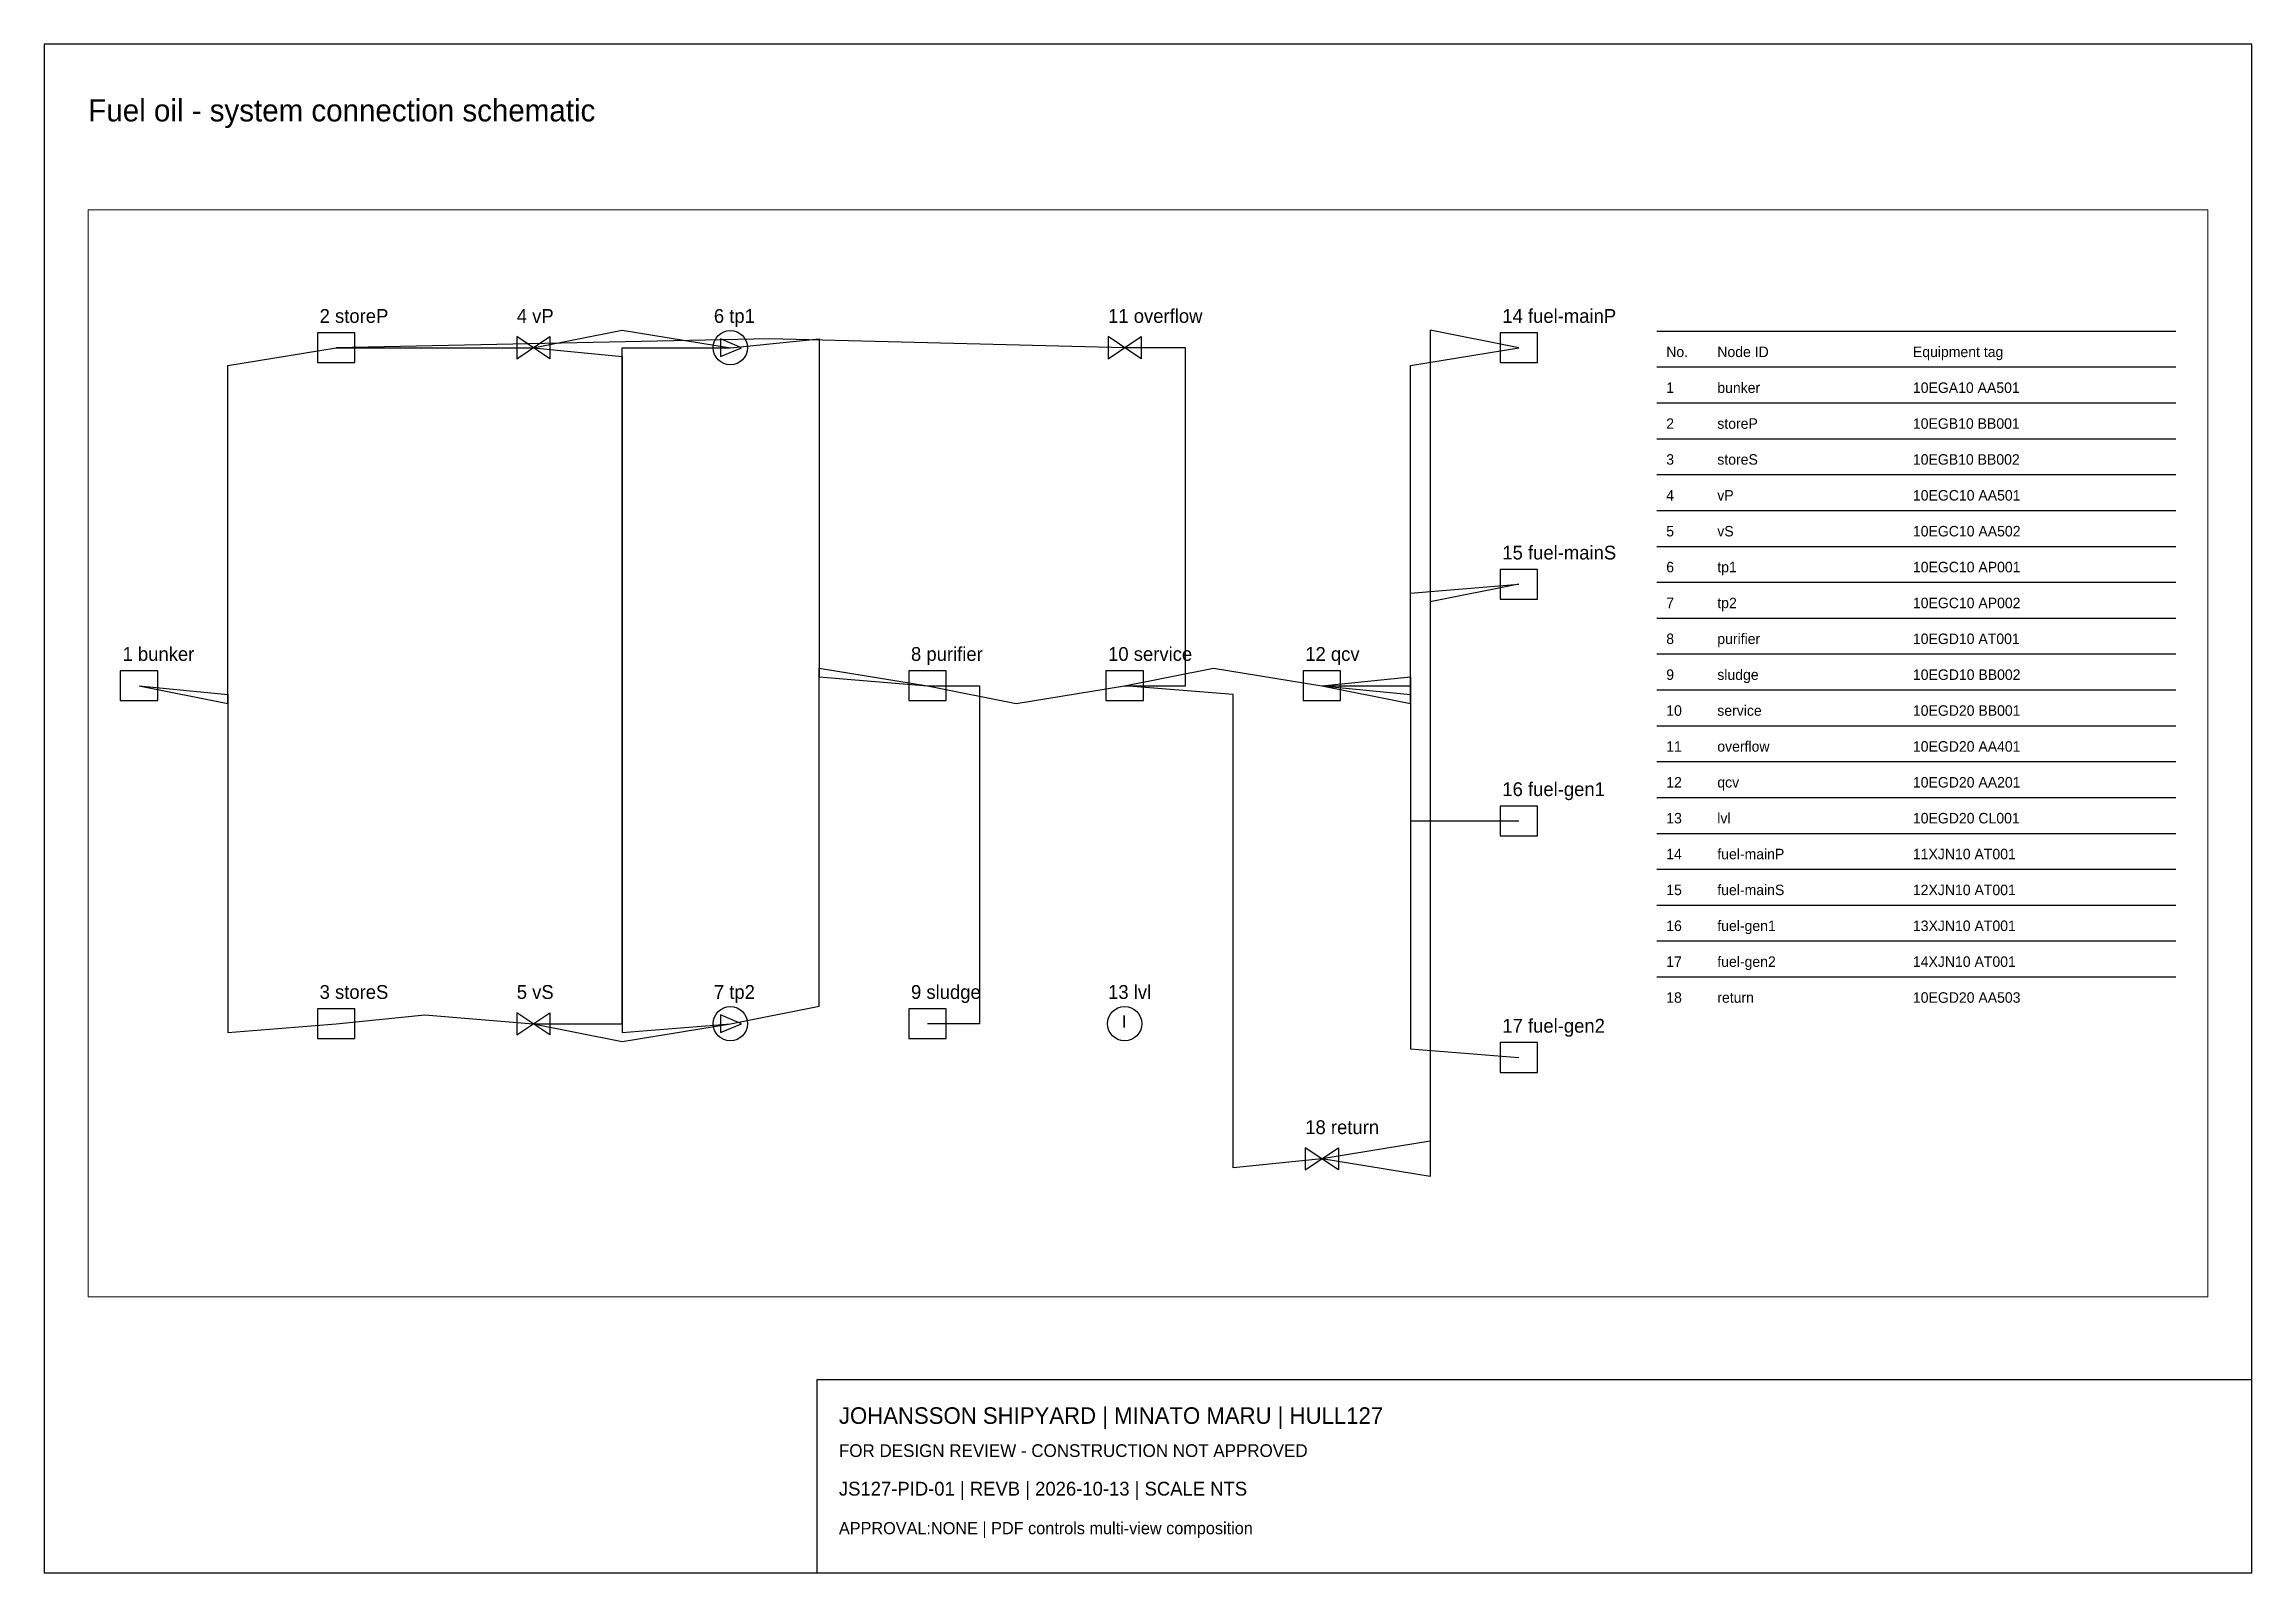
# Paper-space layout 'Layout1' of a CAD drawing. Header units: millimetres. Extents: x 10 to 410, y 10 to 287.
# The model-space entities are those that its viewports show. They can reach past a viewport. Long polylines and large blocks are cut down to what shows.
import ezdxf

# ---------------------------------------------------------------- set-up
doc = ezdxf.new("R2010")
doc.units = ezdxf.units.MM
for name, color, linetype in [('ANNOTATION', 7, 'Continuous'), ('EQUIPMENT', 3, 'Continuous'), ('GEOMETRY', 7, 'Continuous'), ('PIPING', 4, 'Continuous')]:
    doc.layers.add(name, color=color, linetype=linetype)

msp = doc.modelspace()

# ---------------------------------------------------------------- linework, layer by layer
at = {"layer": 'EQUIPMENT'}
for points in [[(66.31, 244.3), (73.11, 244.3), (73.11, 249.7), (66.31, 249.7)], [(102.43, 245), (108.43, 249), (108.43, 245), (102.43, 249)], [(139.34, 245.4), (143.14, 247), (139.34, 248.6)], [(209.57, 245), (215.57, 249), (215.57, 245), (209.57, 249)], [(280.6, 244.3), (287.4, 244.3), (287.4, 249.7), (280.6, 249.7)], [(280.6, 201.43), (287.4, 201.43), (287.4, 206.82), (280.6, 206.82)], [(30.6, 183.05), (37.4, 183.05), (37.4, 188.45), (30.6, 188.45)], [(173.46, 183.05), (180.26, 183.05), (180.26, 188.45), (173.46, 188.45)], [(209.17, 183.05), (215.97, 183.05), (215.97, 188.45), (209.17, 188.45)], [(244.89, 183.05), (251.69, 183.05), (251.69, 188.45), (244.89, 188.45)], [(280.6, 158.55), (287.4, 158.55), (287.4, 163.95), (280.6, 163.95)], [(66.31, 121.8), (73.11, 121.8), (73.11, 127.2), (66.31, 127.2)], [(102.43, 122.5), (108.43, 126.5), (108.43, 122.5), (102.43, 126.5)], [(139.34, 122.9), (143.14, 124.5), (139.34, 126.1)], [(173.46, 121.8), (180.26, 121.8), (180.26, 127.2), (173.46, 127.2)], [(280.6, 115.68), (287.4, 115.68), (287.4, 121.08), (280.6, 121.08)], [(245.29, 98), (251.29, 102), (251.29, 98), (245.29, 102)]]:
    msp.add_lwpolyline(points, close=True, dxfattribs=at)
for centre in [(141.14, 247), (141.14, 124.5), (212.57, 124.5)]:
    msp.add_circle(centre, 3.1, dxfattribs=at)
at = {"layer": 'GEOMETRY'}
for p, q in [((309, 250), (403, 250)), ((309, 243.5), (403, 243.5)), ((309, 237), (403, 237)), ((309, 230.5), (403, 230.5)), ((309, 224), (403, 224)), ((309, 217.5), (403, 217.5)), ((309, 211), (403, 211)), ((309, 204.5), (403, 204.5)), ((309, 198), (403, 198)), ((309, 191.5), (403, 191.5)), ((309, 185), (403, 185)), ((309, 178.5), (403, 178.5)), ((309, 172), (403, 172)), ((309, 165.5), (403, 165.5)), ((309, 159), (403, 159)), ((309, 152.5), (403, 152.5)), ((309, 146), (403, 146)), ((309, 139.5), (403, 139.5)), ((309, 133), (403, 133))]:
    msp.add_line(p, q, dxfattribs=at)
at = {"layer": 'PIPING'}
for points in [[(212.57, 247), (148.29, 248.6), (148.29, 248.6), (69.71, 247)], [(105.43, 247), (121.5, 250.2), (121.5, 250.2), (141.14, 247)], [(141.14, 247), (157.21, 248.6), (157.21, 187.35), (176.86, 185.75)], [(284, 247), (267.93, 250.2), (267.93, 103.2), (248.29, 100)], [(34, 185.75), (50.07, 182.55), (50.07, 243.8), (69.71, 247)], [(69.71, 247), (85.79, 247), (85.79, 247), (105.43, 247)], [(105.43, 247), (121.5, 245.4), (121.5, 122.9), (141.14, 124.5)], [(105.43, 124.5), (121.5, 124.5), (121.5, 247), (141.14, 247)], [(212.57, 185.75), (223.57, 185.75), (223.57, 247), (212.57, 247)], [(248.29, 185.75), (264.36, 182.55), (264.36, 243.8), (284, 247)], [(248.29, 185.75), (264.36, 184.15), (264.36, 202.53), (284, 204.12)], [(284, 204.12), (267.93, 200.93), (267.93, 96.8), (248.29, 100)], [(141.14, 124.5), (157.21, 127.7), (157.21, 188.95), (176.86, 185.75)], [(212.57, 185.75), (228.64, 188.95), (228.64, 188.95), (248.29, 185.75)], [(34, 185.75), (50.07, 184.15), (50.07, 122.9), (69.71, 124.5)], [(176.86, 185.75), (192.93, 182.55), (192.93, 182.55), (212.57, 185.75)], [(176.86, 185.75), (186.26, 185.75), (186.26, 124.5), (176.86, 124.5)], [(248.29, 100), (232.21, 98.4), (232.21, 184.15), (212.57, 185.75)], [(248.29, 185.75), (264.36, 187.35), (264.36, 119.98), (284, 118.38)], [(248.29, 185.75), (264.36, 185.75), (264.36, 161.25), (284, 161.25)], [(69.71, 124.5), (85.79, 126.1), (85.79, 126.1), (105.43, 124.5)], [(105.43, 124.5), (121.5, 121.3), (121.5, 121.3), (141.14, 124.5)]]:
    msp.add_lwpolyline(points, dxfattribs=at)

# ---------------------------------------------------------------- texts
at = {"layer": 'ANNOTATION'}
for s, height, p in [('2 storeP', 2.5, (66.71, 251.5)), ('4 vP', 2.5, (102.43, 251.5)), ('6 tp1', 2.5, (138.14, 251.5)), ('11 overflow', 2.5, (209.57, 251.5)), ('14 fuel-mainP', 2.5, (281, 251.5)), ('No.', 1.9, (310.7, 245.3)), ('Node ID', 1.9, (319.95, 245.3)), ('Equipment tag', 1.9, (355.39, 245.3)), ('1', 1.9, (310.7, 238.8)), ('bunker', 1.9, (319.95, 238.8)), ('10EGA10 AA501', 1.9, (355.39, 238.8)), ('2', 1.9, (310.7, 232.3)), ('storeP', 1.9, (319.95, 232.3)), ('10EGB10 BB001', 1.9, (355.39, 232.3)), ('3', 1.9, (310.7, 225.8)), ('storeS', 1.9, (319.95, 225.8)), ('10EGB10 BB002', 1.9, (355.39, 225.8)), ('4', 1.9, (310.7, 219.3)), ('vP', 1.9, (319.95, 219.3)), ('10EGC10 AA501', 1.9, (355.39, 219.3)), ('5', 1.9, (310.7, 212.8)), ('vS', 1.9, (319.95, 212.8)), ('10EGC10 AA502', 1.9, (355.39, 212.8)), ('15 fuel-mainS', 2.5, (281, 208.62)), ('6', 1.9, (310.7, 206.3)), ('tp1', 1.9, (319.95, 206.3)), ('10EGC10 AP001', 1.9, (355.39, 206.3)), ('7', 1.9, (310.7, 199.8)), ('tp2', 1.9, (319.95, 199.8)), ('10EGC10 AP002', 1.9, (355.39, 199.8)), ('1 bunker', 2.5, (31, 190.25)), ('8 purifier', 2.5, (173.86, 190.25)), ('10 service', 2.5, (209.57, 190.25)), ('12 qcv', 2.5, (245.29, 190.25)), ('8', 1.9, (310.7, 193.3)), ('purifier', 1.9, (319.95, 193.3)), ('10EGD10 AT001', 1.9, (355.39, 193.3)), ('9', 1.9, (310.7, 186.8)), ('sludge', 1.9, (319.95, 186.8)), ('10EGD10 BB002', 1.9, (355.39, 186.8)), ('10', 1.9, (310.7, 180.3)), ('service', 1.9, (319.95, 180.3)), ('10EGD20 BB001', 1.9, (355.39, 180.3)), ('11', 1.9, (310.7, 173.8)), ('overflow', 1.9, (319.95, 173.8)), ('10EGD20 AA401', 1.9, (355.39, 173.8)), ('16 fuel-gen1', 2.5, (281, 165.75)), ('12', 1.9, (310.7, 167.3)), ('qcv', 1.9, (319.95, 167.3)), ('10EGD20 AA201', 1.9, (355.39, 167.3)), ('13', 1.9, (310.7, 160.8)), ('lvl', 1.9, (319.95, 160.8)), ('10EGD20 CL001', 1.9, (355.39, 160.8)), ('14', 1.9, (310.7, 154.3)), ('fuel-mainP', 1.9, (319.95, 154.3)), ('11XJN10 AT001', 1.9, (355.39, 154.3)), ('15', 1.9, (310.7, 147.8)), ('fuel-mainS', 1.9, (319.95, 147.8)), ('12XJN10 AT001', 1.9, (355.39, 147.8)), ('16', 1.9, (310.7, 141.3)), ('fuel-gen1', 1.9, (319.95, 141.3)), ('13XJN10 AT001', 1.9, (355.39, 141.3)), ('17', 1.9, (310.7, 134.8)), ('fuel-gen2', 1.9, (319.95, 134.8)), ('14XJN10 AT001', 1.9, (355.39, 134.8)), ('3 storeS', 2.5, (66.71, 129)), ('5 vS', 2.5, (102.43, 129)), ('7 tp2', 2.5, (138.14, 129)), ('9 sludge', 2.5, (173.86, 129)), ('13 lvl', 2.5, (209.57, 129)), ('18', 1.9, (310.7, 128.3)), ('return', 1.9, (319.95, 128.3)), ('10EGD20 AA503', 1.9, (355.39, 128.3)), ('I', 2.2, (212.07, 123.8)), ('17 fuel-gen2', 2.5, (281, 122.88)), ('18 return', 2.5, (245.29, 104.5))]:
    msp.add_text(s, height=height, dxfattribs=at).set_placement(p)

psp = doc.layouts.get("Layout1")

# ---------------------------------------------------------------- linework, layer by layer
for points in [[(10, 10), (410, 10), (410, 287), (10, 287)], [(150, 10), (410, 10), (410, 45), (150, 45)]]:
    psp.add_lwpolyline(points, close=True)

# ---------------------------------------------------------------- texts
for s, height, p in [('Fuel oil - system connection schematic', 4, (18, 273)), ('JOHANSSON SHIPYARD | MINATO MARU | HULL127', 3, (154, 37)), ('FOR DESIGN REVIEW - CONSTRUCTION NOT APPROVED', 2.3, (154, 31)), ('JS127-PID-01 | REVB | 2026-10-13 | SCALE NTS', 2.5, (154, 24)), ('APPROVAL:NONE | PDF controls multi-view composition', 2.2, (154, 17))]:
    psp.add_text(s, height=height).set_placement(p)

# ---------------------------------------------------------------- viewports
at = {"layer": 'VIEWPORTS'}
psp.add_viewport(center=(210, 158.5), size=(384, 197), view_center_point=(216.8, 173.5), view_height=197, dxfattribs=at)

doc.saveas('drawing.dxf')
